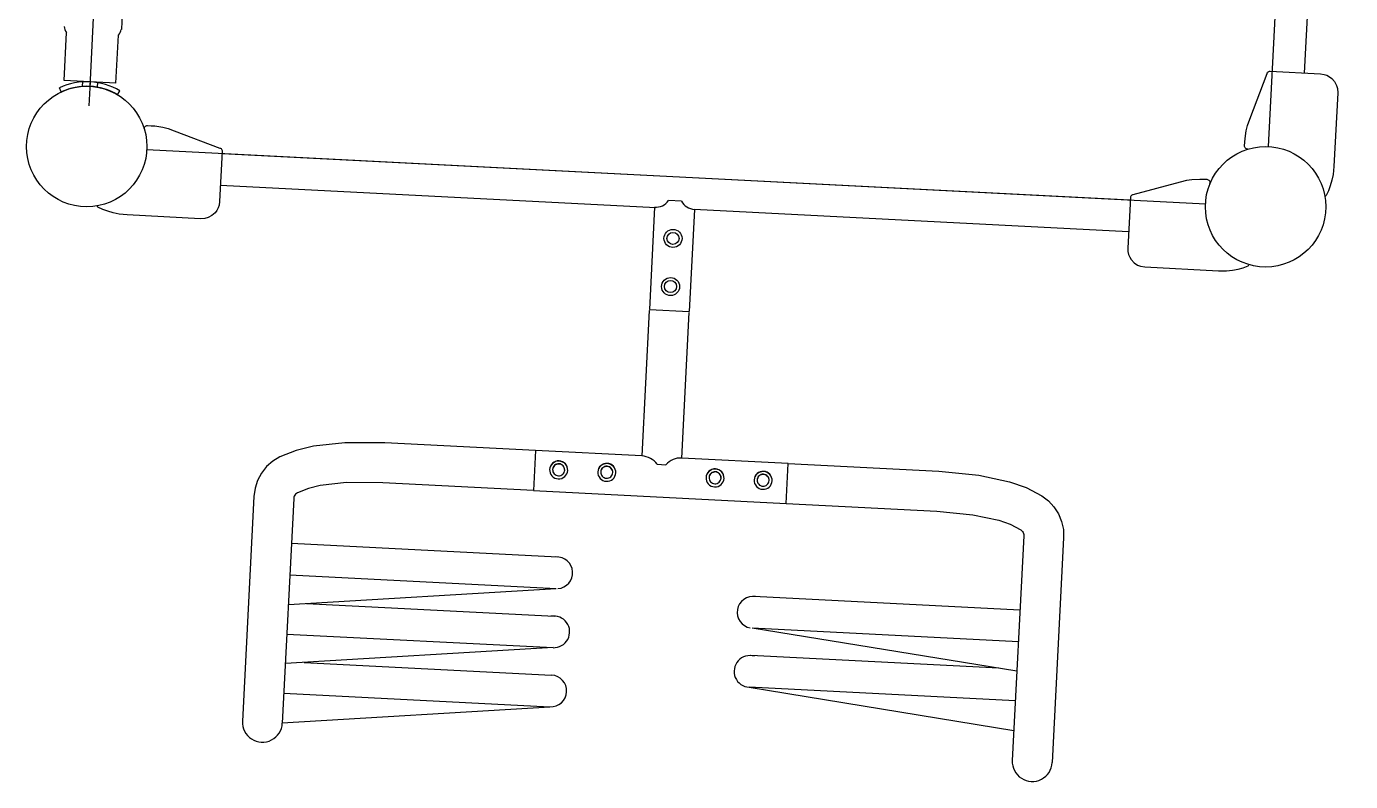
# Model space of a CAD drawing. Header units: feet. Extents: x 10084 to 13321, y 3329 to 8503.
# Drawn here: x 11189.402 to 11193.982, y 5231.275 to 5233.885 of the extents above; entities that cross this region are included whole.
import ezdxf

# ---------------------------------------------------------------- set-up
doc = ezdxf.new("R2010")
doc.units = ezdxf.units.FT
doc.header["$LTSCALE"] = 40
doc.header["$MEASUREMENT"] = 0
doc.layers.add('amenity center', color=31, linetype='Continuous')

msp = doc.modelspace()

# ---------------------------------------------------------------- linework, layer by layer
at = {"layer": 'amenity center', "color": 7, "ltscale": 100}
for p, q in [((11189.8078, 5237.34), (11189.6207, 5233.6781)), ((11193.6987, 5233.4698), (11193.8858, 5237.1317)), ((11193.9819, 5236.866), (11193.8215, 5233.7243)), ((11189.8131, 5235.504), (11189.7299, 5233.875)), ((11189.5318, 5233.6983), (11189.5403, 5233.8648)), ((11189.7113, 5233.6891), (11189.7198, 5233.8556)), ((11189.5222, 5233.6593), (11189.5157, 5233.6735)), ((11189.7113, 5233.6891), (11189.5318, 5233.6983)), ((11189.5955, 5233.6951), (11189.5946, 5233.6778)), ((11189.6215, 5233.6937), (11189.6173, 5233.6104)), ((11189.6475, 5233.6924), (11189.6467, 5233.6752)), ((11189.7168, 5233.6493), (11189.7247, 5233.6628)), ((11189.8182, 5233.4594), (11193.48, 5233.2724)), ((11190.0782, 5233.4461), (11193.22, 5233.2856)), ((11190.0726, 5233.3367), (11191.5784, 5233.2598)), ((11191.5744, 5233.26), (11191.5564, 5232.9063)), ((11191.6673, 5233.2813), (11191.6223, 5233.2836)), ((11191.7126, 5233.2529), (11191.6945, 5232.8992)), ((11191.7119, 5233.253), (11193.2143, 5233.1762)), ((11191.5562, 5232.9037), (11191.5305, 5232.4001)), ((11191.5564, 5232.9063), (11191.6945, 5232.8992)), ((11191.6687, 5232.3931), (11191.6944, 5232.8966)), ((11191.1627, 5232.4189), (11190.6414, 5232.4456)), ((11191.1627, 5232.4189), (11191.1556, 5232.2808)), ((11191.5305, 5232.4001), (11191.1627, 5232.4189)), ((11192.0365, 5232.3743), (11191.6687, 5232.3931)), ((11191.5832, 5232.3714), (11191.6133, 5232.3698)), ((11192.0295, 5232.2361), (11192.0365, 5232.3743)), ((11192.0365, 5232.3743), (11192.5578, 5232.3477)), ((11191.1556, 5232.2808), (11190.6343, 5232.3074)), ((11190.1883, 5232.2605), (11190.1486, 5231.4834)), ((11190.3265, 5232.2535), (11190.2868, 5231.4763)), ((11191.1556, 5232.2808), (11192.0295, 5232.2361)), ((11192.0295, 5232.2361), (11192.5508, 5232.2095)), ((11192.8515, 5232.1245), (11192.8118, 5231.3473)), ((11192.9896, 5232.1174), (11192.9499, 5231.3403)), ((11190.3185, 5232.0983), (11191.2392, 5232.0512)), ((11190.3129, 5231.9888), (11191.2336, 5231.9418)), ((11190.3077, 5231.8869), (11191.2336, 5231.9418)), ((11190.3706, 5231.8906), (11191.2288, 5231.8468)), ((11192.8384, 5231.8674), (11191.9177, 5231.9144)), ((11192.8328, 5231.7579), (11191.9121, 5231.805)), ((11192.8276, 5231.656), (11191.9121, 5231.805)), ((11190.3025, 5231.7844), (11191.2232, 5231.7374)), ((11191.2232, 5231.7374), (11190.2973, 5231.6822)), ((11192.7654, 5231.6661), (11191.9072, 5231.71)), ((11190.3627, 5231.6861), (11191.2183, 5231.6424)), ((11190.2921, 5231.58), (11191.2127, 5231.5329)), ((11192.8223, 5231.5535), (11191.9017, 5231.6005)), ((11191.9017, 5231.6005), (11192.8171, 5231.4513)), ((11190.2868, 5231.4777), (11191.2127, 5231.5329))]:
    msp.add_line(p, q, dxfattribs=at)
at = {"layer": 'amenity center', "color": 7, "ltscale": 100, "flags": 128}
for points in [[(11193.6281, 5233.4613), (11193.6281, 5233.4613), (11193.6246, 5233.4611), (11193.6222, 5233.4617), (11193.6196, 5233.463), (11193.6176, 5233.465), (11193.6162, 5233.4675), (11193.6155, 5233.4699), (11193.6154, 5233.472), (11193.6161, 5233.4848), (11193.617, 5233.4976), (11193.6213, 5233.5246), (11193.626, 5233.543), (11193.6333, 5233.5643), (11193.6934, 5233.7224), (11193.6941, 5233.7245), (11193.6955, 5233.7265), (11193.6973, 5233.7282), (11193.6996, 5233.7295), (11193.7017, 5233.7301), (11193.704, 5233.7303)], [(11193.704, 5233.7303), (11193.8785, 5233.7214), (11193.8903, 5233.7196), (11193.9001, 5233.7163), (11193.9089, 5233.7116), (11193.9168, 5233.7056), (11193.9267, 5233.6945), (11193.9335, 5233.6816), (11193.9366, 5233.6708), (11193.9377, 5233.6558), (11193.9247, 5233.4012), (11193.9217, 5233.3736), (11193.9176, 5233.3534), (11193.912, 5233.3343), (11193.9055, 5233.3171), (11193.8977, 5233.3004), (11193.895, 5233.2985), (11193.8931, 5233.2996)], [(11189.8096, 5233.5301), (11189.8096, 5233.5301), (11189.8094, 5233.5335), (11189.81, 5233.536), (11189.8114, 5233.5385), (11189.8134, 5233.5406), (11189.8158, 5233.542), (11189.8182, 5233.5427), (11189.8203, 5233.5428), (11189.8332, 5233.5421), (11189.8459, 5233.5411), (11189.873, 5233.5368), (11189.8914, 5233.5321), (11189.9127, 5233.5248), (11190.0708, 5233.4648), (11190.0728, 5233.464), (11190.0749, 5233.4627), (11190.0766, 5233.4609), (11190.0779, 5233.4586), (11190.0785, 5233.4565), (11190.0786, 5233.4541)], [(11190.0786, 5233.4541), (11190.0697, 5233.2797), (11190.068, 5233.2678), (11190.0647, 5233.258), (11190.06, 5233.2493), (11190.054, 5233.2413), (11190.0429, 5233.2315), (11190.03, 5233.2246), (11190.0192, 5233.2215), (11190.0041, 5233.2205), (11189.7495, 5233.2335), (11189.722, 5233.2364), (11189.7018, 5233.2406), (11189.6827, 5233.2462), (11189.6655, 5233.2527), (11189.6487, 5233.2604), (11189.6469, 5233.2631), (11189.648, 5233.265)], [(11193.4957, 5233.3418), (11193.4957, 5233.3418), (11193.4963, 5233.3452), (11193.4959, 5233.3477), (11193.4948, 5233.3504), (11193.4931, 5233.3526), (11193.4908, 5233.3543), (11193.4885, 5233.3552), (11193.4864, 5233.3555), (11193.4735, 5233.3561), (11193.4607, 5233.3565), (11193.4334, 5233.355), (11193.4146, 5233.3522), (11193.3926, 5233.3471), (11193.2293, 5233.3034), (11193.2272, 5233.3029), (11193.225, 5233.3018), (11193.2231, 5233.3001), (11193.2216, 5233.298), (11193.2208, 5233.296), (11193.2204, 5233.2937)], [(11193.2204, 5233.2937), (11193.2115, 5233.1192), (11193.212, 5233.1072), (11193.2143, 5233.0971), (11193.218, 5233.088), (11193.2232, 5233.0794), (11193.2333, 5233.0685), (11193.2454, 5233.0604), (11193.2558, 5233.0562), (11193.2707, 5233.0536), (11193.5253, 5233.0406), (11193.553, 5233.0407), (11193.5735, 5233.0428), (11193.5931, 5233.0464), (11193.6109, 5233.0511), (11193.6283, 5233.0571), (11193.6304, 5233.0596), (11193.6295, 5233.0616)], [(11190.6414, 5232.4456), (11190.5026, 5232.4461), (11190.3942, 5232.4343), (11190.3351, 5232.4196), (11190.2785, 5232.3969), (11190.2541, 5232.3821), (11190.2326, 5232.3633), (11190.2148, 5232.341), (11190.2012, 5232.3159), (11190.1923, 5232.2888), (11190.1883, 5232.2605)], [(11191.2739, 5232.3501), (11191.2735, 5232.356), (11191.2721, 5232.3617), (11191.2695, 5232.3672), (11191.2658, 5232.3721), (11191.2613, 5232.3762), (11191.2561, 5232.3793), (11191.2503, 5232.3814), (11191.2442, 5232.3823), (11191.2381, 5232.382), (11191.2322, 5232.3806), (11191.2266, 5232.378), (11191.2217, 5232.3744), (11191.2176, 5232.3698), (11191.2144, 5232.3646), (11191.2124, 5232.3591), (11191.2114, 5232.3533)], [(11191.2635, 5232.351), (11191.2633, 5232.3549), (11191.2623, 5232.3587), (11191.2606, 5232.3623), (11191.2581, 5232.3656), (11191.2551, 5232.3683), (11191.2516, 5232.3704), (11191.2478, 5232.3718), (11191.2437, 5232.3724), (11191.2396, 5232.3722), (11191.2357, 5232.3712), (11191.232, 5232.3695), (11191.2287, 5232.3671), (11191.2259, 5232.3641), (11191.2238, 5232.3606), (11191.2225, 5232.357), (11191.2219, 5232.3532)], [(11191.4403, 5232.3416), (11191.44, 5232.3475), (11191.4385, 5232.3532), (11191.4359, 5232.3587), (11191.4323, 5232.3636), (11191.4278, 5232.3677), (11191.4225, 5232.3708), (11191.4167, 5232.3729), (11191.4107, 5232.3738), (11191.4046, 5232.3735), (11191.3986, 5232.3721), (11191.3931, 5232.3695), (11191.3881, 5232.3658), (11191.384, 5232.3613), (11191.3809, 5232.3561), (11191.3788, 5232.3506), (11191.3779, 5232.3447)], [(11191.4299, 5232.3425), (11191.4297, 5232.3464), (11191.4287, 5232.3501), (11191.427, 5232.3538), (11191.4246, 5232.3571), (11191.4216, 5232.3598), (11191.4181, 5232.3619), (11191.4142, 5232.3633), (11191.4102, 5232.3639), (11191.4061, 5232.3637), (11191.4021, 5232.3627), (11191.3984, 5232.361), (11191.3951, 5232.3586), (11191.3924, 5232.3556), (11191.3903, 5232.3521), (11191.389, 5232.3485), (11191.3883, 5232.3447)], [(11191.8148, 5232.3224), (11191.8145, 5232.3283), (11191.8131, 5232.334), (11191.8104, 5232.3396), (11191.8068, 5232.3445), (11191.8023, 5232.3486), (11191.797, 5232.3517), (11191.7913, 5232.3538), (11191.7852, 5232.3547), (11191.7791, 5232.3544), (11191.7731, 5232.3529), (11191.7676, 5232.3503), (11191.7626, 5232.3467), (11191.7585, 5232.3422), (11191.7554, 5232.337), (11191.7533, 5232.3314), (11191.7524, 5232.3256)], [(11191.8044, 5232.3234), (11191.8042, 5232.3273), (11191.8033, 5232.331), (11191.8015, 5232.3347), (11191.7991, 5232.338), (11191.7961, 5232.3407), (11191.7926, 5232.3428), (11191.7887, 5232.3442), (11191.7847, 5232.3448), (11191.7806, 5232.3446), (11191.7766, 5232.3436), (11191.7729, 5232.3419), (11191.7697, 5232.3395), (11191.7669, 5232.3365), (11191.7648, 5232.333), (11191.7635, 5232.3293), (11191.7628, 5232.3255)], [(11191.9813, 5232.3139), (11191.9809, 5232.3198), (11191.9795, 5232.3255), (11191.9769, 5232.3311), (11191.9732, 5232.336), (11191.9687, 5232.3401), (11191.9635, 5232.3432), (11191.9577, 5232.3453), (11191.9516, 5232.3462), (11191.9455, 5232.3459), (11191.9396, 5232.3444), (11191.934, 5232.3418), (11191.9291, 5232.3382), (11191.925, 5232.3337), (11191.9218, 5232.3285), (11191.9198, 5232.3229), (11191.9189, 5232.3171)], [(11192.5578, 5232.3477), (11192.6959, 5232.3341), (11192.8025, 5232.3113), (11192.8599, 5232.2907), (11192.9138, 5232.2622), (11192.9366, 5232.2451), (11192.9561, 5232.2242), (11192.9715, 5232.2002), (11192.9825, 5232.1738), (11192.9886, 5232.146), (11192.9896, 5232.1174)], [(11190.6343, 5232.3074), (11190.5086, 5232.3079), (11190.4181, 5232.2981), (11190.3777, 5232.288), (11190.339, 5232.2725), (11190.3356, 5232.2704), (11190.3326, 5232.2678), (11190.3301, 5232.2647), (11190.3283, 5232.2612), (11190.327, 5232.2574), (11190.3265, 5232.2535)], [(11191.9709, 5232.3149), (11191.9707, 5232.3188), (11191.9697, 5232.3225), (11191.968, 5232.3262), (11191.9655, 5232.3295), (11191.9625, 5232.3322), (11191.959, 5232.3343), (11191.9552, 5232.3357), (11191.9511, 5232.3363), (11191.947, 5232.3361), (11191.9431, 5232.3351), (11191.9394, 5232.3334), (11191.9361, 5232.331), (11191.9334, 5232.328), (11191.9312, 5232.3245), (11191.9299, 5232.3208), (11191.9293, 5232.317)], [(11192.5508, 5232.2095), (11192.6758, 5232.1972), (11192.7649, 5232.1782), (11192.8041, 5232.1641), (11192.8409, 5232.1446), (11192.8441, 5232.1423), (11192.8468, 5232.1394), (11192.849, 5232.136), (11192.8505, 5232.1323), (11192.8513, 5232.1285), (11192.8515, 5232.1245)]]:
    msp.add_lwpolyline(points, dxfattribs=at)
for points in [[(11191.2411, 5232.321), (11191.2472, 5232.3213), (11191.2532, 5232.3228), (11191.2587, 5232.3253), (11191.2636, 5232.329), (11191.2678, 5232.3335), (11191.2709, 5232.3387), (11191.273, 5232.3444), (11191.2739, 5232.3504), (11191.2736, 5232.3565), (11191.2721, 5232.3624), (11191.2695, 5232.368), (11191.2659, 5232.3729), (11191.2613, 5232.377), (11191.2561, 5232.3801), (11191.2503, 5232.3822), (11191.2443, 5232.3831), (11191.2381, 5232.3828), (11191.2322, 5232.3813), (11191.2267, 5232.3787), (11191.2217, 5232.3751), (11191.2176, 5232.3706), (11191.2144, 5232.3654), (11191.2124, 5232.3597), (11191.2115, 5232.3536), (11191.2118, 5232.3476), (11191.2132, 5232.3416), (11191.2158, 5232.3361), (11191.2195, 5232.3312), (11191.224, 5232.3271), (11191.2293, 5232.324), (11191.235, 5232.3219)], [(11191.2416, 5232.3318), (11191.2457, 5232.332), (11191.2497, 5232.333), (11191.2534, 5232.3347), (11191.2567, 5232.3371), (11191.2594, 5232.3401), (11191.2615, 5232.3436), (11191.2629, 5232.3474), (11191.2635, 5232.3514), (11191.2633, 5232.3555), (11191.2623, 5232.3594), (11191.2606, 5232.3631), (11191.2582, 5232.3664), (11191.2551, 5232.3691), (11191.2516, 5232.3712), (11191.2478, 5232.3726), (11191.2438, 5232.3732), (11191.2397, 5232.373), (11191.2357, 5232.372), (11191.232, 5232.3703), (11191.2287, 5232.3679), (11191.226, 5232.3649), (11191.2239, 5232.3614), (11191.2225, 5232.3576), (11191.2219, 5232.3535), (11191.2221, 5232.3495), (11191.2231, 5232.3456), (11191.2248, 5232.3419), (11191.2272, 5232.3386), (11191.2303, 5232.3359), (11191.2338, 5232.3338), (11191.2376, 5232.3324)], [(11191.4075, 5232.3125), (11191.4137, 5232.3128), (11191.4196, 5232.3143), (11191.4252, 5232.3168), (11191.4301, 5232.3205), (11191.4342, 5232.325), (11191.4374, 5232.3302), (11191.4394, 5232.3359), (11191.4403, 5232.3419), (11191.4401, 5232.348), (11191.4386, 5232.3539), (11191.436, 5232.3595), (11191.4323, 5232.3644), (11191.4278, 5232.3685), (11191.4226, 5232.3716), (11191.4168, 5232.3737), (11191.4107, 5232.3746), (11191.4046, 5232.3743), (11191.3986, 5232.3728), (11191.3931, 5232.3702), (11191.3882, 5232.3666), (11191.3841, 5232.3621), (11191.3809, 5232.3569), (11191.3788, 5232.3512), (11191.3779, 5232.3451), (11191.3782, 5232.339), (11191.3797, 5232.3331), (11191.3823, 5232.3276), (11191.3859, 5232.3227), (11191.3905, 5232.3186), (11191.3957, 5232.3155), (11191.4015, 5232.3134)], [(11191.4081, 5232.3233), (11191.4122, 5232.3235), (11191.4161, 5232.3245), (11191.4198, 5232.3262), (11191.4231, 5232.3286), (11191.4259, 5232.3316), (11191.428, 5232.3351), (11191.4294, 5232.3389), (11191.43, 5232.3429), (11191.4298, 5232.347), (11191.4288, 5232.3509), (11191.427, 5232.3546), (11191.4246, 5232.3579), (11191.4216, 5232.3606), (11191.4181, 5232.3627), (11191.4142, 5232.3641), (11191.4102, 5232.3647), (11191.4061, 5232.3645), (11191.4022, 5232.3635), (11191.3985, 5232.3618), (11191.3952, 5232.3594), (11191.3924, 5232.3564), (11191.3903, 5232.3529), (11191.3889, 5232.3491), (11191.3883, 5232.345), (11191.3885, 5232.341), (11191.3895, 5232.337), (11191.3913, 5232.3334), (11191.3937, 5232.3301), (11191.3967, 5232.3274), (11191.4002, 5232.3253), (11191.4041, 5232.3239)], [(11191.7821, 5232.2934), (11191.7882, 5232.2937), (11191.7941, 5232.2951), (11191.7997, 5232.2977), (11191.8046, 5232.3013), (11191.8087, 5232.3058), (11191.8119, 5232.3111), (11191.814, 5232.3168), (11191.8149, 5232.3228), (11191.8146, 5232.3289), (11191.8131, 5232.3348), (11191.8105, 5232.3403), (11191.8068, 5232.3452), (11191.8023, 5232.3493), (11191.7971, 5232.3525), (11191.7913, 5232.3545), (11191.7852, 5232.3554), (11191.7791, 5232.3552), (11191.7731, 5232.3537), (11191.7676, 5232.3511), (11191.7627, 5232.3475), (11191.7586, 5232.343), (11191.7554, 5232.3377), (11191.7533, 5232.332), (11191.7524, 5232.326), (11191.7527, 5232.3199), (11191.7542, 5232.314), (11191.7568, 5232.3085), (11191.7604, 5232.3036), (11191.765, 5232.2995), (11191.7702, 5232.2963), (11191.776, 5232.2943)], [(11191.7826, 5232.3042), (11191.7867, 5232.3043), (11191.7907, 5232.3053), (11191.7943, 5232.3071), (11191.7976, 5232.3095), (11191.8004, 5232.3125), (11191.8025, 5232.316), (11191.8039, 5232.3198), (11191.8045, 5232.3238), (11191.8043, 5232.3278), (11191.8033, 5232.3318), (11191.8015, 5232.3355), (11191.7991, 5232.3387), (11191.7961, 5232.3415), (11191.7926, 5232.3436), (11191.7888, 5232.3449), (11191.7847, 5232.3455), (11191.7806, 5232.3453), (11191.7767, 5232.3444), (11191.773, 5232.3426), (11191.7697, 5232.3402), (11191.7669, 5232.3372), (11191.7648, 5232.3337), (11191.7635, 5232.3299), (11191.7629, 5232.3259), (11191.763, 5232.3219), (11191.764, 5232.3179), (11191.7658, 5232.3142), (11191.7682, 5232.311), (11191.7712, 5232.3082), (11191.7747, 5232.3061), (11191.7786, 5232.3048)], [(11191.9485, 5232.2849), (11191.9546, 5232.2851), (11191.9606, 5232.2866), (11191.9661, 5232.2892), (11191.971, 5232.2928), (11191.9752, 5232.2973), (11191.9783, 5232.3026), (11191.9804, 5232.3083), (11191.9813, 5232.3143), (11191.981, 5232.3204), (11191.9795, 5232.3263), (11191.9769, 5232.3318), (11191.9733, 5232.3367), (11191.9688, 5232.3408), (11191.9635, 5232.344), (11191.9577, 5232.346), (11191.9517, 5232.3469), (11191.9455, 5232.3467), (11191.9396, 5232.3452), (11191.9341, 5232.3426), (11191.9291, 5232.339), (11191.925, 5232.3345), (11191.9218, 5232.3292), (11191.9198, 5232.3235), (11191.9189, 5232.3175), (11191.9192, 5232.3114), (11191.9206, 5232.3055), (11191.9233, 5232.3), (11191.9269, 5232.2951), (11191.9314, 5232.291), (11191.9367, 5232.2878), (11191.9424, 5232.2858)], [(11191.9491, 5232.2957), (11191.9531, 5232.2958), (11191.9571, 5232.2968), (11191.9608, 5232.2985), (11191.9641, 5232.301), (11191.9668, 5232.304), (11191.9689, 5232.3075), (11191.9703, 5232.3113), (11191.9709, 5232.3153), (11191.9707, 5232.3193), (11191.9697, 5232.3233), (11191.968, 5232.327), (11191.9656, 5232.3302), (11191.9626, 5232.333), (11191.9591, 5232.3351), (11191.9552, 5232.3364), (11191.9512, 5232.337), (11191.9471, 5232.3368), (11191.9431, 5232.3359), (11191.9394, 5232.3341), (11191.9361, 5232.3317), (11191.9334, 5232.3287), (11191.9313, 5232.3252), (11191.9299, 5232.3214), (11191.9293, 5232.3174), (11191.9295, 5232.3134), (11191.9305, 5232.3094), (11191.9322, 5232.3057), (11191.9346, 5232.3025), (11191.9377, 5232.2997), (11191.9412, 5232.2976), (11191.945, 5232.2963)]]:
    msp.add_lwpolyline(points, close=True, dxfattribs=at)
at = {"layer": 'amenity center', "color": 7, "ltscale": 100}
for centre, radius in [((11189.6101, 5233.4701), 0.2083), ((11193.6881, 5233.2617), 0.2083), ((11191.6382, 5233.1524), 0.0312), ((11191.6382, 5233.1524), 0.0208), ((11191.6297, 5232.986), 0.0312), ((11191.6297, 5232.986), 0.0208)]:
    msp.add_circle(centre, radius, dxfattribs=at)
for centre, radius, start, end in [((11189.5684, 5233.8877), 0.0363, 184.1533, 219.227), ((11189.6941, 5233.8813), 0.0363, 314.9243, 349.9979), ((11189.61, 5233.4675), 0.2266, 59.5756, 114.5756), ((11189.61, 5233.4675), 0.2109, 59.5756, 114.5756), ((11191.5772, 5233.3147), 0.0548, 267.0756, 325.4266), ((11191.7154, 5233.3076), 0.0548, 208.7247, 267.0756), ((11191.527, 5232.3311), 0.0692, 35.6474, 87.0756), ((11191.6651, 5232.324), 0.0692, 87.0756, 138.5039), ((11191.2364, 5231.9965), 0.0548, 273.8077, 93.8077), ((11191.9149, 5231.8597), 0.0548, 80.3435, 260.3435), ((11191.226, 5231.7921), 0.0548, 267.0756, 100.6335), ((11191.9044, 5231.6552), 0.0548, 73.5177, 267.0756), ((11191.2155, 5231.5877), 0.0548, 267.0756, 87.0756), ((11190.2177, 5231.4798), 0.0692, 177.0756, 357.0756), ((11192.8809, 5231.3438), 0.0692, 177.0756, 357.0756)]:
    msp.add_arc(centre, radius, start, end, dxfattribs=at)

doc.saveas('drawing.dxf')
